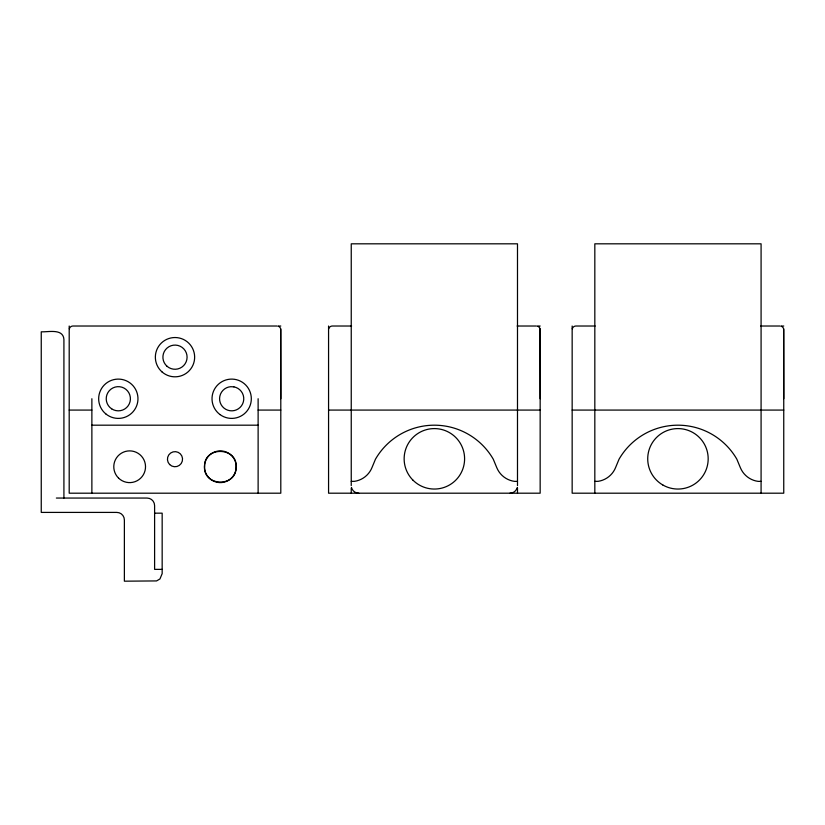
<?xml version="1.0" encoding="UTF-8"?>
<svg xmlns="http://www.w3.org/2000/svg" width="825" height="825" viewBox="0 0 825 825"><rect width="100%" height="100%" fill="white"/><g stroke="black" fill="none" stroke-linecap="round" stroke-linejoin="round"><path stroke-width="1.24" d="M280.799 398.733L280.665 328.824M540.158 398.733L540.035 328.824M783.75 398.733L783.626 328.824M69.197 326.019L69.197 493.195L280.799 493.195L280.799 329.804A3.774 3.774 0 0 0 277.994 326.153L280.799 326.019M328.567 326.019L328.567 493.195L540.158 493.195L540.158 329.804A3.774 3.774 0 0 0 537.364 326.153L540.158 326.019M572.158 326.019L572.158 493.195L783.75 493.195L783.75 329.804A3.774 3.774 0 0 0 780.945 326.153L783.75 326.019M351.244 481.387L354.554 481.326A22.388 22.388 0 0 0 372.065 467.393L375.468 459.195A68.011 68.011 0 0 1 493.267 459.195L496.815 467.754A22.378 22.378 0 0 0 514.573 481.377L517.492 481.377M594.825 481.387L598.135 481.326A22.388 22.388 0 0 0 615.656 467.393L619.049 459.195A68.011 68.011 0 0 1 736.849 459.195L740.396 467.754A22.378 22.378 0 0 0 758.154 481.377L761.083 481.377M277.014 326.019L72.982 326.019A3.774 3.774 0 0 0 69.331 328.824M351.594 326.019L332.351 326.019A3.774 3.774 0 0 0 328.701 328.824M517.131 326.019L536.384 326.019M595.186 326.019L575.933 326.019A3.774 3.774 0 0 0 572.282 328.824M760.722 326.019L779.976 326.019M69.197 410.077L91.874 410.077M258.122 410.077L280.799 410.077M328.567 410.077L540.158 410.077M572.158 410.077L783.75 410.077M91.874 425.184L258.122 425.184M56.368 498.052L147.046 498.052A7.559 7.559 0 0 1 154.605 505.612L154.605 569.374L162.164 569.374M154.605 513.171L162.164 513.171L162.164 573.623L159.947 578.964L156.564 580.924L124.379 581.182L124.379 519.967A7.559 7.559 0 0 0 116.82 512.408L41.25 512.408L41.25 331.805C48.221 332.207 63.113 328.257 63.917 339.364L63.917 498.052M761.083 493.195L761.083 243.818L594.825 243.818L594.825 493.195M517.492 485.636L517.492 243.818L351.244 243.818L351.244 485.636M517.492 488.049L517.492 493.195M351.244 488.049L351.244 493.195M258.122 398.733L258.122 493.195M91.874 398.733L91.874 493.195M358.793 493.195A7.559 7.559 0 0 1 351.502 487.596M517.234 487.596A7.559 7.559 0 0 1 509.933 493.195M204.548 466.218C202.826 486.523 236.414 487.73 236.125 467.28C237.847 446.975 204.26 445.768 204.548 466.218M233.888 386.863L230.742 386.698A12.086 12.086 0 0 0 221.141 404.693A12.086 12.086 0 0 0 241.508 405.776A12.086 12.086 0 0 0 233.888 386.863M412.995 480.191A30.226 30.226 0 0 0 463.567 466.641A30.226 30.226 0 0 0 426.546 429.619A30.226 30.226 0 0 0 412.995 480.191M211.324 479.81A15.871 15.871 0 0 0 236.156 468.033A15.871 15.871 0 0 0 213.541 452.409A15.871 15.871 0 0 0 211.324 479.81M220.048 414.593A19.645 19.645 0 0 0 251.202 400.898A19.645 19.645 0 0 0 223.771 380.758A19.645 19.645 0 0 0 220.048 414.593M111.664 408.839A12.086 12.086 0 0 0 130.391 399.465A12.086 12.086 0 0 0 112.912 387.936A12.086 12.086 0 0 0 111.664 408.839M169.651 464.537A7.559 7.559 0 0 0 182.294 461.144A7.559 7.559 0 0 0 173.044 451.894A7.559 7.559 0 0 0 169.651 464.537M105.796 413.892A19.645 19.645 0 0 0 137.693 402.022A19.645 19.645 0 0 0 111.468 380.335A19.645 19.645 0 0 0 105.796 413.892M118.552 478.088A15.871 15.871 0 0 0 145.025 470.693A15.871 15.871 0 0 0 125.39 451.461A15.871 15.871 0 0 0 118.552 478.088M167.021 366.259A12.086 12.086 0 0 0 186.852 359.535A12.086 12.086 0 0 0 171.115 345.727A12.086 12.086 0 0 0 167.021 366.259M162.04 371.941A19.645 19.645 0 0 0 194.267 361.02A19.645 19.645 0 0 0 168.692 338.57A19.645 19.645 0 0 0 162.04 371.941M662.836 484.997A30.226 30.226 0 0 0 708.18 458.813A30.226 30.226 0 0 0 662.836 432.64A30.226 30.226 0 0 0 662.836 484.997"/></g></svg>
